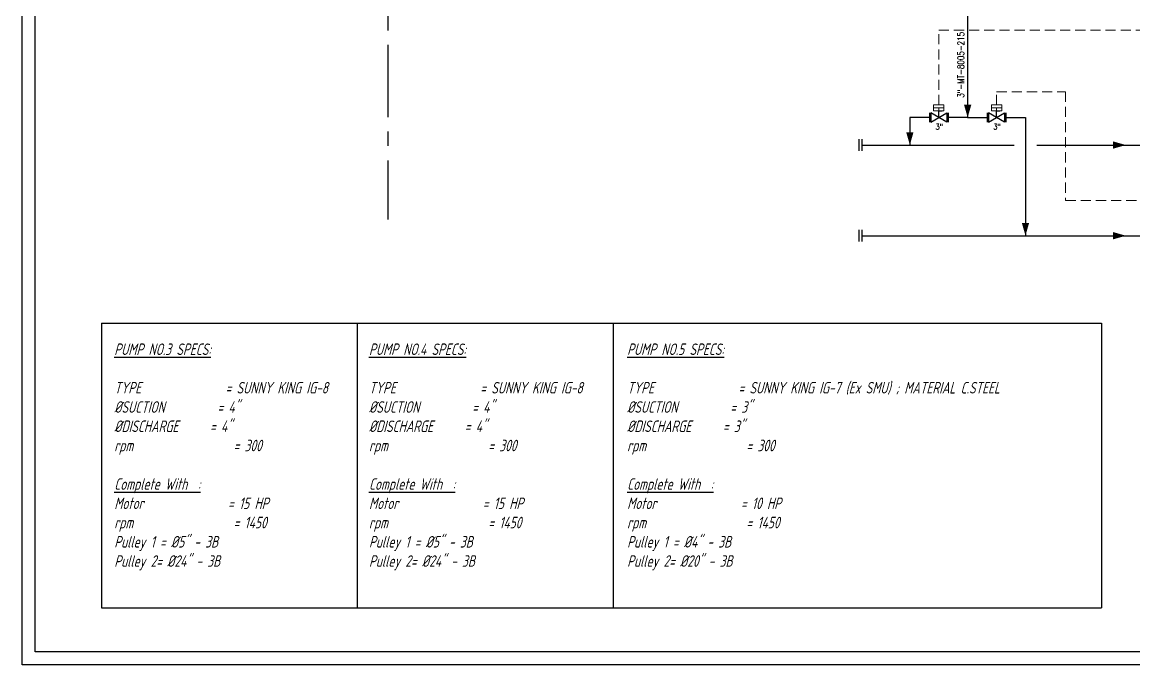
# Model space of a CAD drawing. Extents: x -29512 to 147477, y -5232 to 39709.
# Drawn here: x 138915.6 to 139108, y 7876.2 to 7987.5 of the extents above; entities that cross this region are included whole.
import ezdxf
from ezdxf.enums import TextEntityAlignment as Align

# ---------------------------------------------------------------- set-up
doc = ezdxf.new("R2010")
doc.units = 0
doc.linetypes.add('CENTER', pattern=[2, 1.25, -0.25, 0.25, -0.25])
doc.linetypes.add('HIDDEN', pattern=[0.375, 0.25, -0.125])
doc.layers.get('0').update_dxf_attribs({"linetype": 'CONTINUOUS'})
for name, color, linetype in [('DIMENSION', 3, 'CONTINUOUS'), ('P-707D', 7, 'CONTINUOUS'), ('RED', 1, 'CONTINUOUS'), ('S', 7, 'CONTINUOUS')]:
    doc.layers.add(name, color=color, linetype=linetype)
doc.layers.add('FITTING', color=7, linetype='CONTINUOUS', lineweight=13)
doc.styles.add('S25', font='SIMPLEX', dxfattribs={"width": 0.8, "height": 0.25})
doc.styles.add('STYLE4', font='isocp.shx', dxfattribs={"width": 0.8, "oblique": 15, "height": 2})

# ---------------------------------------------------------------- blocks, each defined once
blk = doc.blocks.new('FRECC2', base_point=(19.5, 44))
at = {"layer": 'RED'}
blk.add_solid([(19.5, 44), (19.85, 44.1), (19.85, 43.9)], dxfattribs=at)

msp = doc.modelspace()

# ---------------------------------------------------------------- linework, layer by layer
for p, q in [((139074.2211, 7972.139), (139074.8112, 7972.139)), ((139074.2211, 7970.9588), (139074.2211, 7972.139)), ((139084.2296, 7972.139), (139084.8197, 7972.139)), ((139084.2296, 7970.9588), (139084.2296, 7972.139)), ((139072.8442, 7971.7456), (139072.8442, 7970.172)), ((139075.598, 7970.172), (139072.8442, 7971.7456)), ((139072.8442, 7970.172), (139075.598, 7971.7456)), ((139075.598, 7971.7456), (139075.598, 7970.172)), ((139082.8527, 7971.7456), (139082.8527, 7970.172)), ((139085.6065, 7970.172), (139082.8527, 7971.7456)), ((139082.8527, 7970.172), (139085.6065, 7971.7456)), ((139085.6065, 7971.7456), (139085.6065, 7970.172))]:
    msp.add_line(p, q)
at = {"layer": 'DIMENSION', "color": 4, "linetype": 'HIDDEN', "lineweight": 15, "ltscale": 7}
for p, q in [((139074.2211, 7973.1337), (139074.2211, 7986.0827)), ((139074.2211, 7986.0827), (139217.4499, 7986.0827)), ((139084.2296, 7973.1337), (139084.2296, 7975.4304)), ((139084.2296, 7975.4304), (139096.1877, 7975.4304)), ((139096.1877, 7975.4304), (139096.1877, 7956.617)), ((139096.1877, 7956.617), (139290.1819, 7956.617))]:
    msp.add_line(p, q, dxfattribs=at)
at = {"layer": 'DIMENSION', "color": 1, "linetype": 'ByBlock', "lineweight": 25, "ltscale": 0.5}
for p, q in [((139069.2168, 7970.9588), (139069.2168, 7966.1921)), ((139072.6137, 7970.9588), (139069.2168, 7970.9588)), ((139079.2254, 7970.9588), (139075.8285, 7970.9588))]:
    msp.add_line(p, q, dxfattribs=at)
at = {"layer": 'DIMENSION', "color": 6, "linetype": 'ByBlock', "ltscale": 0.5}
for p, q in [((139072.6137, 7971.7456), (139072.6137, 7970.172)), ((139075.8285, 7971.7456), (139075.8285, 7970.172)), ((139082.6222, 7971.7456), (139082.6222, 7970.172)), ((139085.837, 7971.7456), (139085.837, 7970.172))]:
    msp.add_line(p, q, dxfattribs=at)
at = {"layer": 'DIMENSION', "color": 0, "linetype": 'ByBlock', "lineweight": 25, "ltscale": 0.5}
for p, q in [((139079.2254, 7970.9588), (139082.6222, 7970.9588)), ((139085.837, 7970.9588), (139089.2339, 7970.9588))]:
    msp.add_line(p, q, dxfattribs=at)
at = {"layer": 'DIMENSION', "color": 0, "linetype": 'ByBlock', "ltscale": 0.5}
for p, q in [((139089.2339, 7970.9588), (139089.2339, 7950.4915)), ((139060.3712, 7967.211), (139060.3712, 7965.1733)), ((139060.8946, 7967.211), (139060.8946, 7965.1733)), ((139060.3712, 7951.5103), (139060.3712, 7949.4727)), ((139060.8946, 7951.5103), (139060.8946, 7949.4727)), ((138929.2537, 7935.3395), (139102.4161, 7935.3395)), ((138929.2537, 7935.3395), (138929.2537, 7886.054)), ((138973.5615, 7935.3395), (138973.5615, 7886.054)), ((139017.8692, 7935.3395), (139017.8692, 7886.054)), ((139102.4161, 7935.3395), (139102.4161, 7886.054)), ((138929.2537, 7886.054), (139102.4161, 7886.054))]:
    msp.add_line(p, q, dxfattribs=at)
at = {"layer": 'DIMENSION', "color": 6, "linetype": 'ByBlock', "ltscale": 0.5}
msp.add_lwpolyline([(139335.5566, 7876.2005), (138915.5566, 7876.2005), (138915.5566, 8173.2005), (139335.5566, 8173.2005)], close=True, dxfattribs=at)
at = {"layer": 'DIMENSION', "color": 0, "linetype": 'ByBlock', "ltscale": 0.5}
msp.add_lwpolyline([(138917.8066, 8170.9505), (139333.3066, 8170.9505), (139333.3066, 7878.4505), (138917.8066, 7878.4505)], close=True, dxfattribs=at)
at = {"layer": 'FITTING', "color": 3, "linetype": 'CENTER', "lineweight": 30, "ltscale": 10}
msp.add_line((138978.8217, 8123.5393), (138978.8217, 7953.2986), dxfattribs=at)
at = {"layer": 'FITTING', "linetype": 'ByBlock', "ltscale": 0.5}
for p, q in [((139073.3331, 7972.139), (139073.3331, 7973.1337)), ((139073.3331, 7973.1337), (139075.1091, 7973.1337)), ((139073.3331, 7972.6363), (139075.1091, 7972.6363)), ((139075.1091, 7972.139), (139073.3331, 7972.139)), ((139074.2211, 7972.139), (139074.2211, 7972.6363)), ((139075.1091, 7972.139), (139075.1091, 7973.1337)), ((139083.3416, 7972.139), (139083.3416, 7973.1337)), ((139083.3416, 7973.1337), (139085.1176, 7973.1337)), ((139083.3416, 7972.6363), (139085.1176, 7972.6363)), ((139085.1176, 7972.139), (139083.3416, 7972.139)), ((139084.2296, 7972.139), (139084.2296, 7972.6363)), ((139085.1176, 7972.139), (139085.1176, 7973.1337)), ((139089.2339, 7966.1921), (139089.2339, 7962.4109))]:
    msp.add_line(p, q, dxfattribs=at)
at = {"layer": 'P-707D', "color": 1, "lineweight": 25}
for p, q in [((139079.2254, 7999.3495), (139079.2254, 7970.9588)), ((139060.8946, 7966.1921), (139087.2758, 7966.1921)), ((139091.1919, 7966.1921), (139143.1351, 7966.1921))]:
    msp.add_line(p, q, dxfattribs=at)
at = {"layer": 'P-707D'}
msp.add_line((139060.8946, 7950.4915), (139267.9151, 7950.4915), dxfattribs=at)
at = {"layer": 'RED', "color": 0}
for points in [[(139089.2339, 7950.4915), (139088.6044, 7952.6946), (139089.8633, 7952.6946)], [(139106.6066, 7950.4915), (139104.4035, 7949.862), (139104.4035, 7951.1209)]]:
    msp.add_solid(points, dxfattribs=at)

# ---------------------------------------------------------------- block references
for p, xscale, yscale, zscale, rotation in [((139079.2254, 7970.9588), 6.294459770611866, 6.294459770611866, 6.294459770611866, 90), ((139069.2168, 7966.1921), 6.294459770611866, 6.294459770611866, 6.294459770611866, 90), ((139106.6066, 7966.1921), 6.294459770608228, 6.294459770608228, 6.294459770611648, 180)]:
    msp.add_blockref('FRECC2', p, dxfattribs=dict(xscale=xscale, yscale=yscale, zscale=zscale, rotation=rotation))

# ---------------------------------------------------------------- texts
at = {"layer": 'DIMENSION', "color": 4, "char_height": 2, "attachment_point": 1, "style": 'STYLE4'}
for s, insert in [('{\\LPUMP NO.3 SPECS:\\P}\\PTYPE                = SUNNY KING IG-8 \\PØSUCTION          = 4"\\PØDISCHARGE      = 4"\\Prpm                   = 300\\P\\P{\\LComplete With  : }\\PMotor                = 15 HP\\Prpm                   = 1450\\PPulley 1 = Ø5" - 3B\\PPulley 2= Ø24" - 3B', (138931.4924, 7931.8349)), ('{\\LPUMP NO.4 SPECS:\\P}\\PTYPE                = SUNNY KING IG-8 \\PØSUCTION          = 4"\\PØDISCHARGE      = 4"\\Prpm                   = 300\\P\\P{\\LComplete With  : }\\PMotor                = 15 HP\\Prpm                   = 1450\\PPulley 1 = Ø5" - 3B\\PPulley 2= Ø24" - 3B', (138975.5868, 7931.8349)), ('{\\LPUMP NO.5 SPECS:\\P}\\PTYPE                = SUNNY KING IG-7 (Ex SMU) ; MATERIAL C.STEEL \\PØSUCTION          = 3"\\PØDISCHARGE      = 3"\\Prpm                   = 300\\P\\P{\\LComplete With  : }\\PMotor                = 10 HP\\Prpm                   = 1450\\PPulley 1 = Ø4" - 3B\\PPulley 2= Ø20" - 3B', (139020.2773, 7931.8349))]:
    msp.add_mtext(s, dxfattribs=dict(at, insert=insert))
at = {"layer": 'S', "style": 'S25', "width": 0.8}
msp.add_text('3"-MT-8005-215', height=1.129135, rotation=90, dxfattribs=at).set_placement((139078.6008, 7985.7675), align=Align.RIGHT)
for p in [(139074.9565, 7968.8669), (139084.965, 7968.8669)]:
    msp.add_text('3"', height=1, dxfattribs=at).set_placement(p, align=Align.RIGHT)

doc.saveas('drawing.dxf')
